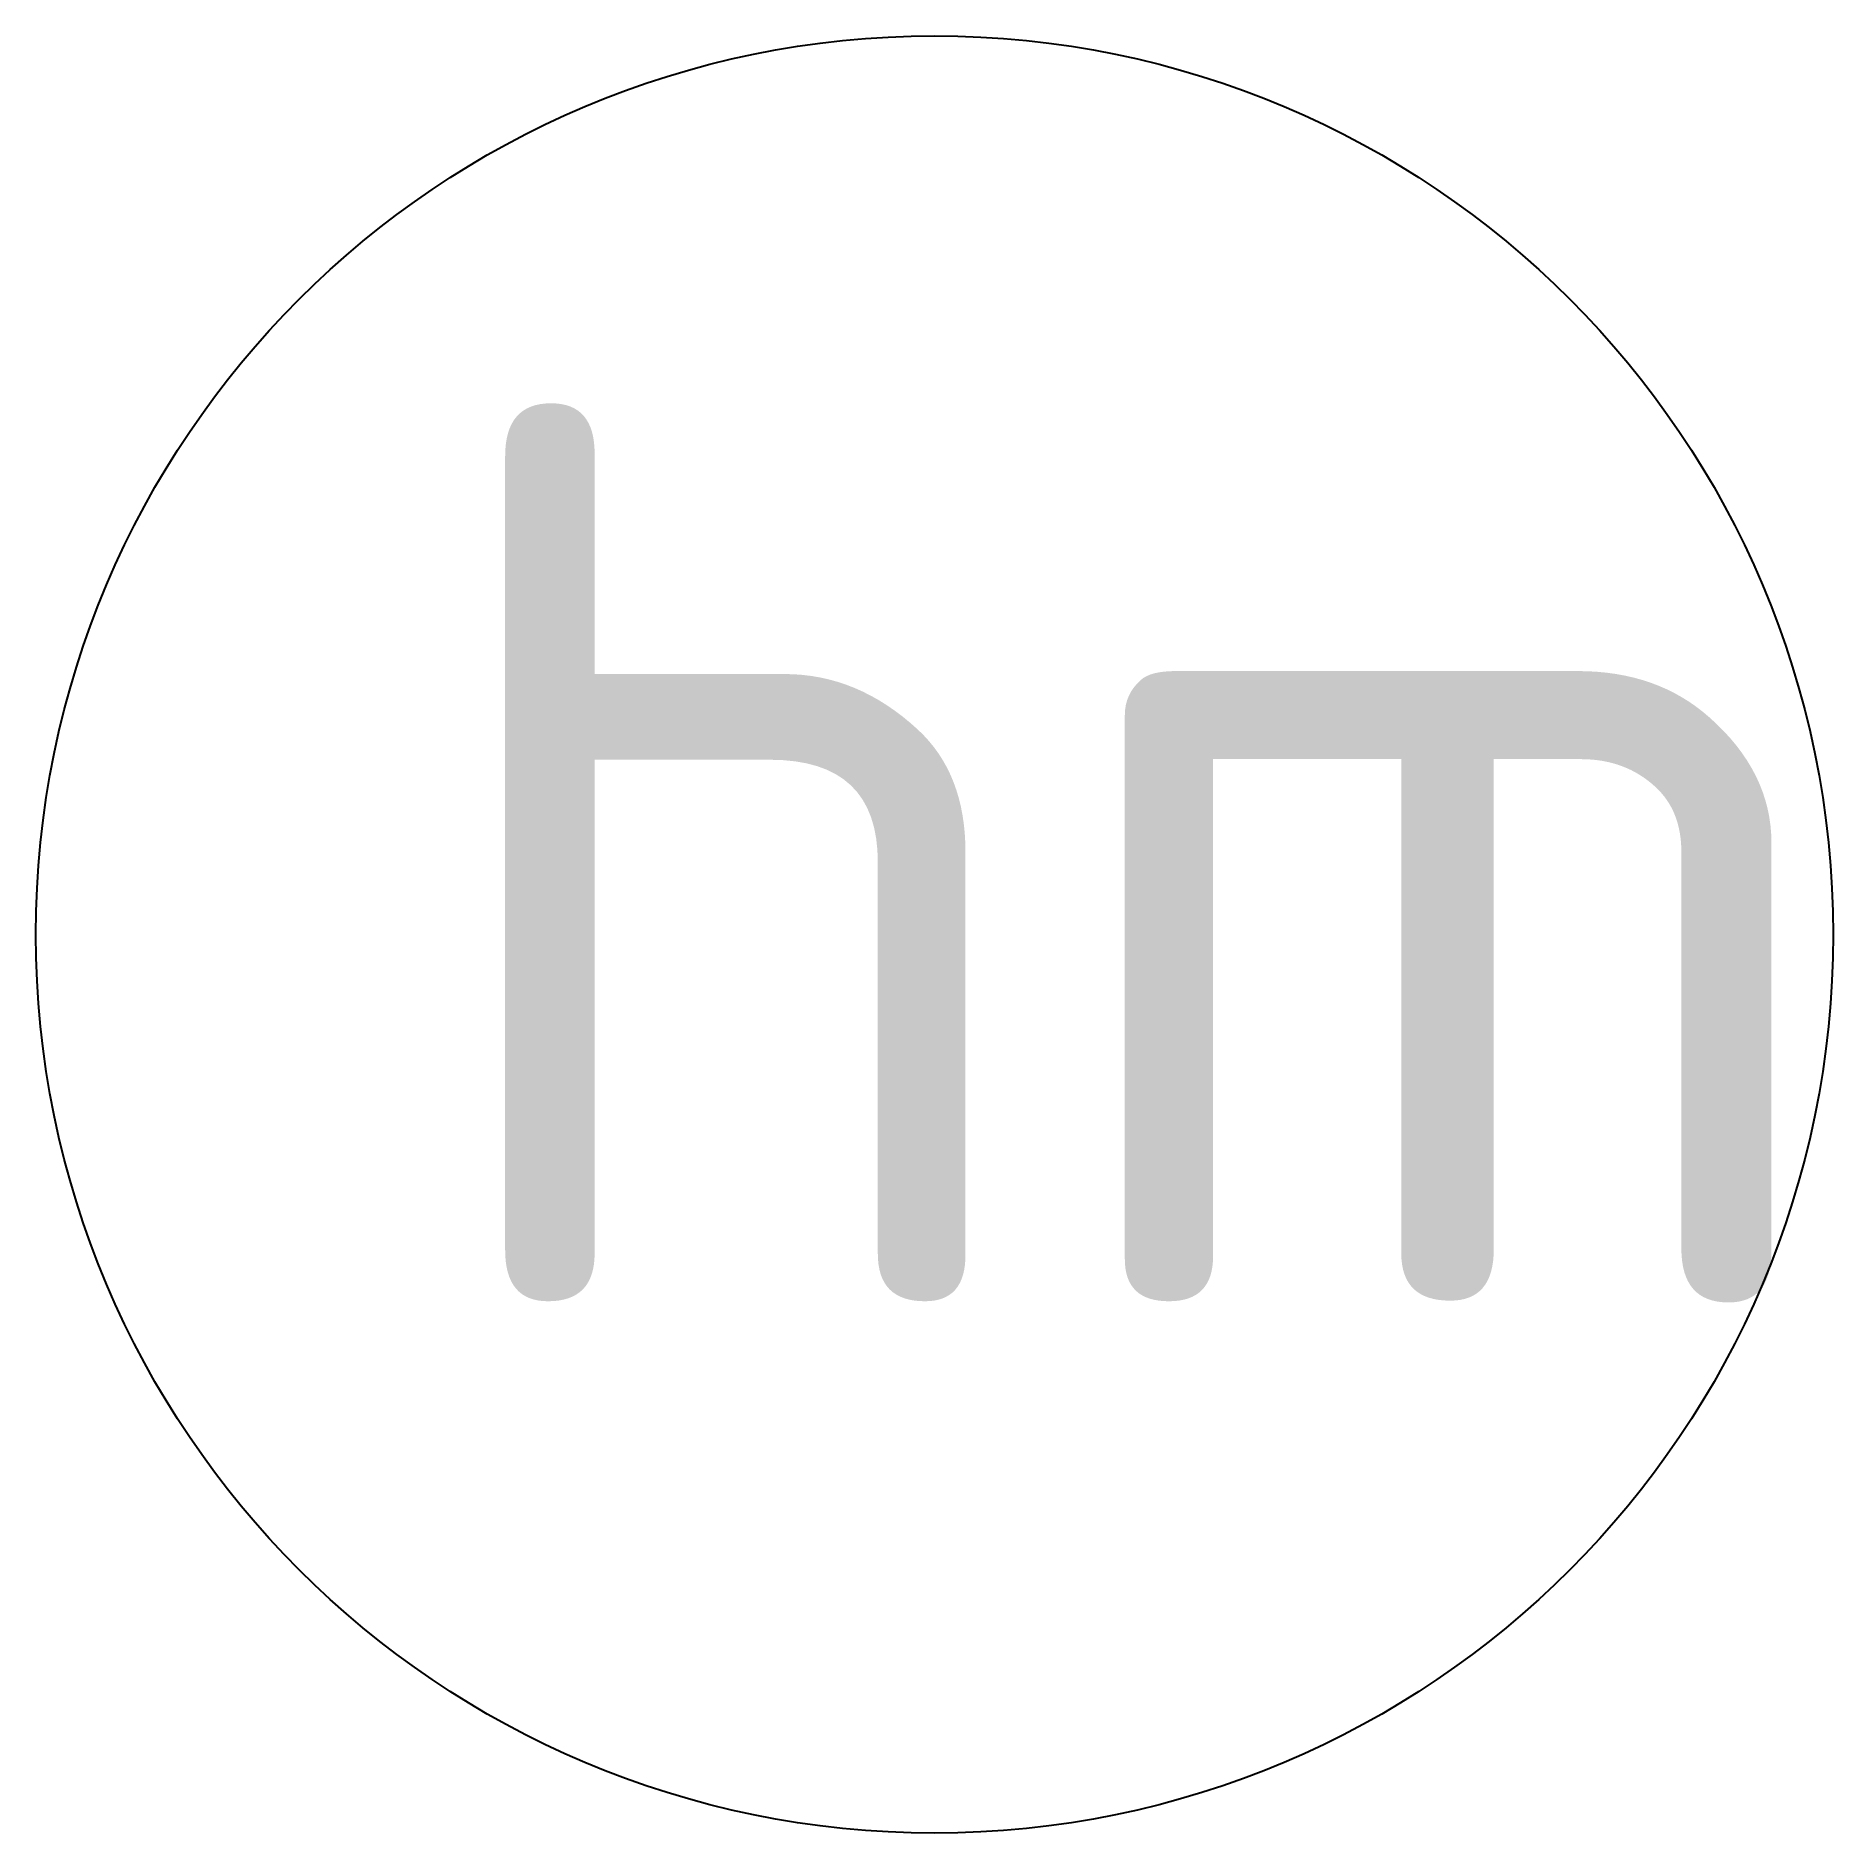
# Model space of a CAD drawing. Extents: x -0.75 to 0.75, y -0.75 to 0.75.
import ezdxf
from ezdxf.enums import TextEntityAlignment as Align

# ---------------------------------------------------------------- set-up
doc = ezdxf.new("R2010")
doc.units = 0
doc.styles.add('NLCS-ISO', font='NLCS-ISO.ttf')

msp = doc.modelspace()

# ---------------------------------------------------------------- linework, layer by layer
msp.add_circle((0, 0), 0.75)

# ---------------------------------------------------------------- texts
at = {"style": 'NLCS-ISO'}
msp.add_text('hm', height=0.75, dxfattribs=at).set_placement((0.165, 0.0659), align=Align.MIDDLE_CENTER)

doc.saveas('drawing.dxf')
